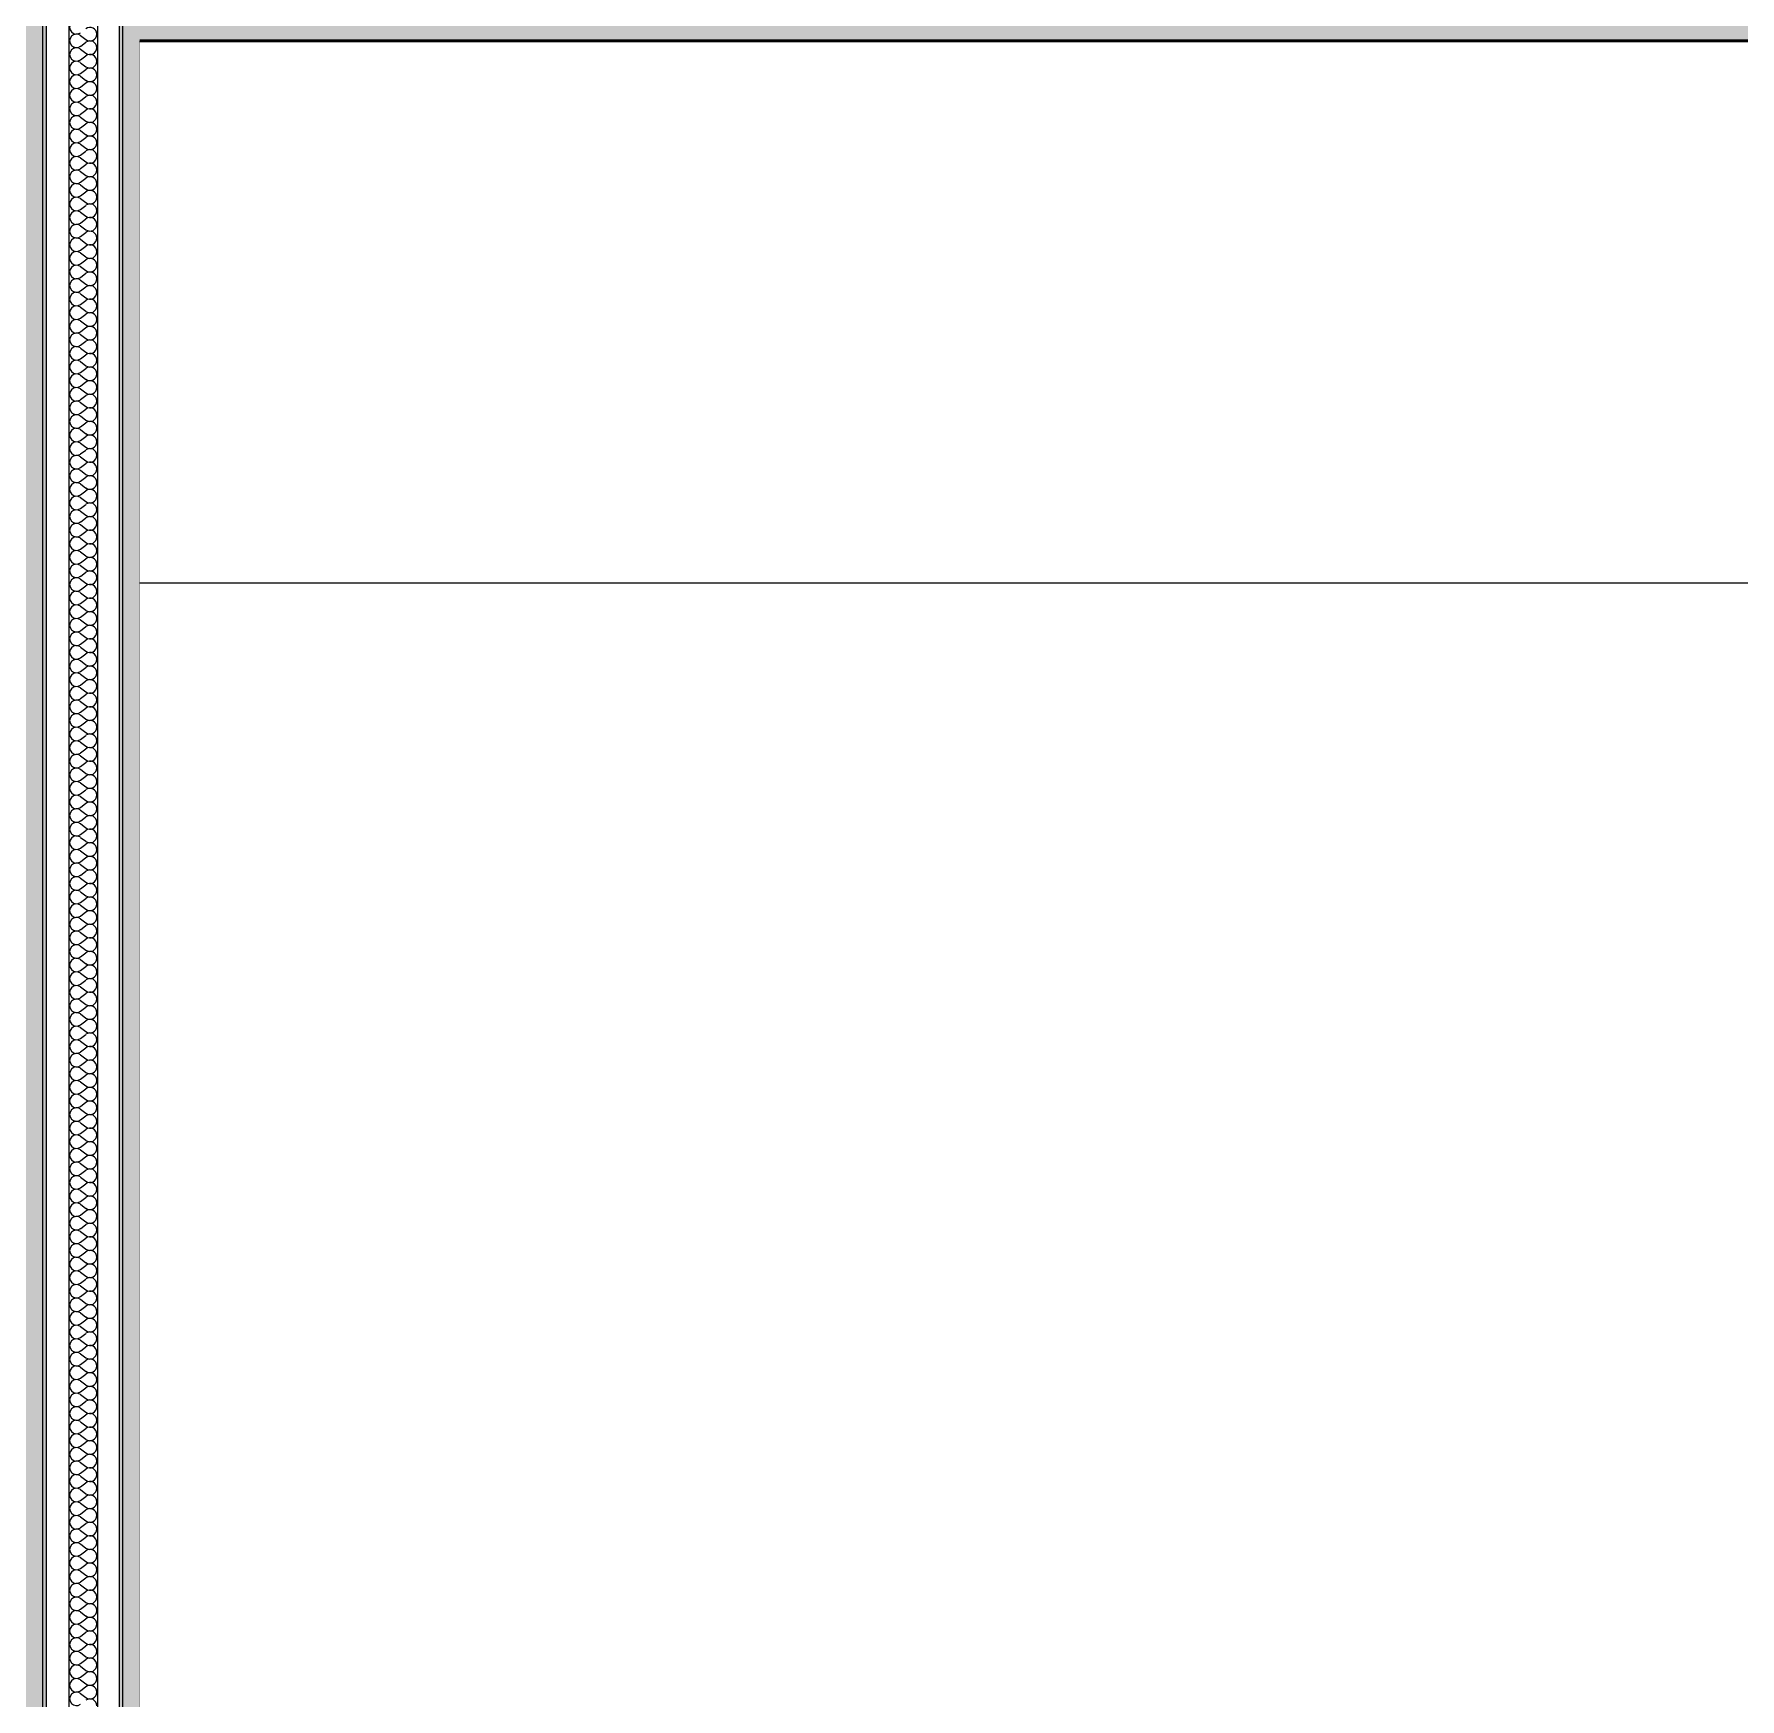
# Model space of a CAD drawing. Header units: millimetres. Extents: x -48147 to 1414029, y -496296 to 18123.
# Drawn here: x 1373690 to 1375184, y -485664 to -484206 of the extents above; entities that cross this region are included whole.
import ezdxf

# ---------------------------------------------------------------- set-up
doc = ezdxf.new("R2010")
doc.units = ezdxf.units.MM
doc.header["$MEASUREMENT"] = 0
doc.linetypes.add('Wipeout_Contour', pattern=[1000, 0, -1000])
for name, color, linetype in [('New_A-20-M_Ceiling', 7, 'Continuous'), ('New_A-25-M_Wall_Int', 7, 'Continuous'), ('New_ArchiCAD Doors', 7, 'Continuous')]:
    doc.layers.add(name, color=color, linetype=linetype)
for name, color, linetype, lineweight, true_color in [('New_A-20-M_Ceiling_Pen_No__107', 7, 'Continuous', 15, 0xa6a6a6), ('New_A-20-M_Ceiling_Pen_No__29', 7, 'Continuous', 50, 0x2a2a2a), ('New_A-25-M_Wall_Int_Pen_No__107', 7, 'Continuous', 15, 0xa6a6a6)]:
    doc.layers.add(name, color=color, linetype=linetype, lineweight=lineweight, true_color=true_color)
doc.layers.add('New_A-25-M_Wall_Int_Pen_No__1', color=7, linetype='Continuous', lineweight=13)
doc.layers.add('New_ArchiCAD Doors_Pen_No__87', color=8, linetype='Continuous', lineweight=20)

# ---------------------------------------------------------------- blocks, each defined once
blk = doc.blocks.new('*X106', base_point=(1372879, -490836.7))
at = {"layer": 'New_A-25-M_Wall_Int_Pen_No__107', "linetype": 'Continuous'}
for p, q in [((1373730.9, -484207), (1373735.7, -484210.5)), ((1373730.9, -484216.5), (1373735.7, -484212.9)), ((1373730.9, -484218.9), (1373735.7, -484222.4)), ((1373730.9, -484228.4), (1373735.7, -484224.8)), ((1373730.9, -484230.8), (1373735.7, -484234.4)), ((1373730.9, -484240.3), (1373735.7, -484236.7)), ((1373730.9, -484242.7), (1373735.7, -484246.3)), ((1373730.9, -484252.2), (1373735.7, -484248.6)), ((1373730.9, -484254.6), (1373735.7, -484258.2)), ((1373730.9, -484264.1), (1373735.7, -484260.5)), ((1373730.9, -484266.5), (1373735.7, -484270.1)), ((1373730.9, -484276), (1373735.7, -484272.4)), ((1373730.9, -484278.4), (1373735.7, -484282)), ((1373730.9, -484287.9), (1373735.7, -484284.4)), ((1373730.9, -484290.3), (1373735.7, -484293.9)), ((1373730.9, -484299.8), (1373735.7, -484296.3)), ((1373730.9, -484302.2), (1373735.7, -484305.8)), ((1373730.9, -484311.7), (1373735.7, -484308.2)), ((1373730.9, -484314.1), (1373735.7, -484317.7)), ((1373730.9, -484323.6), (1373735.7, -484320.1)), ((1373730.9, -484326), (1373735.7, -484329.6)), ((1373730.9, -484335.5), (1373735.7, -484332)), ((1373730.9, -484337.9), (1373735.7, -484341.5)), ((1373730.9, -484347.4), (1373735.7, -484343.9)), ((1373730.9, -484349.8), (1373735.7, -484353.4)), ((1373730.9, -484359.4), (1373735.7, -484355.8)), ((1373730.9, -484361.7), (1373735.7, -484365.3)), ((1373730.9, -484371.3), (1373735.7, -484367.7)), ((1373730.9, -484373.6), (1373735.7, -484377.2)), ((1373730.9, -484383.2), (1373735.7, -484379.6)), ((1373730.9, -484385.5), (1373735.7, -484389.1)), ((1373730.9, -484395.1), (1373735.7, -484391.5)), ((1373730.9, -484397.4), (1373735.7, -484401)), ((1373730.9, -484407), (1373735.7, -484403.4)), ((1373730.9, -484409.4), (1373735.7, -484412.9)), ((1373730.9, -484418.9), (1373735.7, -484415.3)), ((1373730.9, -484421.3), (1373735.7, -484424.8)), ((1373730.9, -484430.8), (1373735.7, -484427.2)), ((1373730.9, -484433.2), (1373735.7, -484436.7)), ((1373730.9, -484442.7), (1373735.7, -484439.1)), ((1373730.9, -484445.1), (1373735.7, -484448.6)), ((1373730.9, -484454.6), (1373735.7, -484451)), ((1373730.9, -484457), (1373735.7, -484460.5)), ((1373730.9, -484466.5), (1373735.7, -484462.9)), ((1373730.9, -484468.9), (1373735.7, -484472.4)), ((1373730.9, -484478.4), (1373735.7, -484474.8)), ((1373730.9, -484480.8), (1373735.7, -484484.4)), ((1373730.9, -484490.3), (1373735.7, -484486.7)), ((1373730.9, -484492.7), (1373735.7, -484496.3)), ((1373730.9, -484502.2), (1373735.7, -484498.6)), ((1373730.9, -484504.6), (1373735.7, -484508.2)), ((1373730.9, -484514.1), (1373735.7, -484510.5)), ((1373730.9, -484516.5), (1373735.7, -484520.1)), ((1373730.9, -484526), (1373735.7, -484522.4)), ((1373730.9, -484528.4), (1373735.7, -484532)), ((1373730.9, -484537.9), (1373735.7, -484534.4)), ((1373730.9, -484540.3), (1373735.7, -484543.9)), ((1373730.9, -484549.8), (1373735.7, -484546.3)), ((1373730.9, -484552.2), (1373735.7, -484555.8)), ((1373730.9, -484561.7), (1373735.7, -484558.2)), ((1373730.9, -484564.1), (1373735.7, -484567.7)), ((1373730.9, -484573.6), (1373735.7, -484570.1)), ((1373730.9, -484576), (1373735.7, -484579.6)), ((1373730.9, -484585.5), (1373735.7, -484582)), ((1373730.9, -484587.9), (1373735.7, -484591.5)), ((1373730.9, -484597.4), (1373735.7, -484593.9)), ((1373730.9, -484599.8), (1373735.7, -484603.4)), ((1373730.9, -484609.4), (1373735.7, -484605.8)), ((1373730.9, -484611.7), (1373735.7, -484615.3)), ((1373730.9, -484621.3), (1373735.7, -484617.7)), ((1373730.9, -484623.6), (1373735.7, -484627.2)), ((1373730.9, -484633.2), (1373735.7, -484629.6)), ((1373730.9, -484635.5), (1373735.7, -484639.1)), ((1373730.9, -484645.1), (1373735.7, -484641.5)), ((1373730.9, -484647.4), (1373735.7, -484651)), ((1373730.9, -484657), (1373735.7, -484653.4)), ((1373730.9, -484659.4), (1373735.7, -484662.9)), ((1373730.9, -484668.9), (1373735.7, -484665.3)), ((1373730.9, -484671.3), (1373735.7, -484674.8)), ((1373730.9, -484680.8), (1373735.7, -484677.2)), ((1373730.9, -484683.2), (1373735.7, -484686.7)), ((1373730.9, -484692.7), (1373735.7, -484689.1)), ((1373730.9, -484695.1), (1373735.7, -484698.6)), ((1373730.9, -484704.6), (1373735.7, -484701)), ((1373730.9, -484707), (1373735.7, -484710.5)), ((1373730.9, -484716.5), (1373735.7, -484712.9)), ((1373730.9, -484718.9), (1373735.7, -484722.4)), ((1373730.9, -484728.4), (1373735.7, -484724.8)), ((1373730.9, -484730.8), (1373735.7, -484734.4)), ((1373730.9, -484740.3), (1373735.7, -484736.7)), ((1373730.9, -484742.7), (1373735.7, -484746.3)), ((1373730.9, -484752.2), (1373735.7, -484748.6)), ((1373730.9, -484754.6), (1373735.7, -484758.2)), ((1373730.9, -484764.1), (1373735.7, -484760.5)), ((1373730.9, -484766.5), (1373735.7, -484770.1)), ((1373730.9, -484776), (1373735.7, -484772.4)), ((1373730.9, -484778.4), (1373735.7, -484782)), ((1373730.9, -484787.9), (1373735.7, -484784.4)), ((1373730.9, -484790.3), (1373735.7, -484793.9)), ((1373730.9, -484799.8), (1373735.7, -484796.3)), ((1373730.9, -484802.2), (1373735.7, -484805.8)), ((1373730.9, -484811.7), (1373735.7, -484808.2)), ((1373730.9, -484814.1), (1373735.7, -484817.7)), ((1373730.9, -484823.6), (1373735.7, -484820.1)), ((1373730.9, -484826), (1373735.7, -484829.6)), ((1373730.9, -484835.5), (1373735.7, -484832)), ((1373730.9, -484837.9), (1373735.7, -484841.5)), ((1373730.9, -484847.4), (1373735.7, -484843.9)), ((1373730.9, -484849.8), (1373735.7, -484853.4)), ((1373730.9, -484859.4), (1373735.7, -484855.8)), ((1373730.9, -484861.7), (1373735.7, -484865.3)), ((1373730.9, -484871.3), (1373735.7, -484867.7)), ((1373730.9, -484873.6), (1373735.7, -484877.2)), ((1373730.9, -484883.2), (1373735.7, -484879.6)), ((1373730.9, -484885.5), (1373735.7, -484889.1)), ((1373730.9, -484895.1), (1373735.7, -484891.5)), ((1373730.9, -484897.4), (1373735.7, -484901)), ((1373730.9, -484907), (1373735.7, -484903.4)), ((1373730.9, -484909.4), (1373735.7, -484912.9)), ((1373730.9, -484918.9), (1373735.7, -484915.3)), ((1373730.9, -484921.3), (1373735.7, -484924.8)), ((1373730.9, -484930.8), (1373735.7, -484927.2)), ((1373730.9, -484933.2), (1373735.7, -484936.7)), ((1373730.9, -484942.7), (1373735.7, -484939.1)), ((1373730.9, -484945.1), (1373735.7, -484948.6)), ((1373730.9, -484954.6), (1373735.7, -484951)), ((1373730.9, -484957), (1373735.7, -484960.5)), ((1373730.9, -484966.5), (1373735.7, -484962.9)), ((1373730.9, -484968.9), (1373735.7, -484972.4)), ((1373730.9, -484978.4), (1373735.7, -484974.8)), ((1373730.9, -484980.8), (1373735.7, -484984.4)), ((1373730.9, -484990.3), (1373735.7, -484986.7)), ((1373730.9, -484992.7), (1373735.7, -484996.3)), ((1373730.9, -485002.2), (1373735.7, -484998.6)), ((1373730.9, -485004.6), (1373735.7, -485008.2)), ((1373730.9, -485014.1), (1373735.7, -485010.5)), ((1373730.9, -485016.5), (1373735.7, -485020.1)), ((1373730.9, -485026), (1373735.7, -485022.4)), ((1373730.9, -485028.4), (1373735.7, -485032)), ((1373730.9, -485037.9), (1373735.7, -485034.4)), ((1373730.9, -485040.3), (1373735.7, -485043.9)), ((1373730.9, -485049.8), (1373735.7, -485046.3)), ((1373730.9, -485052.2), (1373735.7, -485055.8)), ((1373730.9, -485061.7), (1373735.7, -485058.2)), ((1373730.9, -485064.1), (1373735.7, -485067.7)), ((1373730.9, -485073.6), (1373735.7, -485070.1)), ((1373730.9, -485076), (1373735.7, -485079.6)), ((1373730.9, -485085.5), (1373735.7, -485082)), ((1373730.9, -485087.9), (1373735.7, -485091.5)), ((1373730.9, -485097.4), (1373735.7, -485093.9)), ((1373730.9, -485099.8), (1373735.7, -485103.4)), ((1373730.9, -485109.4), (1373735.7, -485105.8)), ((1373730.9, -485111.7), (1373735.7, -485115.3)), ((1373730.9, -485121.3), (1373735.7, -485117.7)), ((1373730.9, -485123.6), (1373735.7, -485127.2)), ((1373730.9, -485133.2), (1373735.7, -485129.6)), ((1373730.9, -485135.5), (1373735.7, -485139.1)), ((1373730.9, -485145.1), (1373735.7, -485141.5)), ((1373730.9, -485147.4), (1373735.7, -485151)), ((1373730.9, -485157), (1373735.7, -485153.4)), ((1373730.9, -485159.4), (1373735.7, -485162.9)), ((1373730.9, -485168.9), (1373735.7, -485165.3)), ((1373730.9, -485171.3), (1373735.7, -485174.8)), ((1373730.9, -485180.8), (1373735.7, -485177.2)), ((1373730.9, -485183.2), (1373735.7, -485186.7)), ((1373730.9, -485192.7), (1373735.7, -485189.1)), ((1373730.9, -485195.1), (1373735.7, -485198.6)), ((1373730.9, -485204.6), (1373735.7, -485201)), ((1373730.9, -485207), (1373735.7, -485210.5)), ((1373730.9, -485216.5), (1373735.7, -485212.9)), ((1373730.9, -485218.9), (1373735.7, -485222.4)), ((1373730.9, -485228.4), (1373735.7, -485224.8)), ((1373730.9, -485230.8), (1373735.7, -485234.4)), ((1373730.9, -485240.3), (1373735.7, -485236.7)), ((1373730.9, -485242.7), (1373735.7, -485246.3)), ((1373730.9, -485252.2), (1373735.7, -485248.6)), ((1373730.9, -485254.6), (1373735.7, -485258.2)), ((1373730.9, -485264.1), (1373735.7, -485260.5)), ((1373730.9, -485266.5), (1373735.7, -485270.1)), ((1373730.9, -485276), (1373735.7, -485272.4)), ((1373730.9, -485278.4), (1373735.7, -485282)), ((1373730.9, -485287.9), (1373735.7, -485284.4)), ((1373730.9, -485290.3), (1373735.7, -485293.9)), ((1373730.9, -485299.8), (1373735.7, -485296.3)), ((1373730.9, -485302.2), (1373735.7, -485305.8)), ((1373730.9, -485311.7), (1373735.7, -485308.2)), ((1373730.9, -485314.1), (1373735.7, -485317.7)), ((1373730.9, -485323.6), (1373735.7, -485320.1)), ((1373730.9, -485326), (1373735.7, -485329.6)), ((1373730.9, -485335.5), (1373735.7, -485332)), ((1373730.9, -485337.9), (1373735.7, -485341.5)), ((1373730.9, -485347.4), (1373735.7, -485343.9)), ((1373730.9, -485349.8), (1373735.7, -485353.4)), ((1373730.9, -485359.4), (1373735.7, -485355.8)), ((1373730.9, -485361.7), (1373735.7, -485365.3)), ((1373730.9, -485371.3), (1373735.7, -485367.7)), ((1373730.9, -485373.6), (1373735.7, -485377.2)), ((1373730.9, -485383.2), (1373735.7, -485379.6)), ((1373730.9, -485385.5), (1373735.7, -485389.1)), ((1373730.9, -485395.1), (1373735.7, -485391.5)), ((1373730.9, -485397.4), (1373735.7, -485401)), ((1373730.9, -485407), (1373735.7, -485403.4)), ((1373730.9, -485409.4), (1373735.7, -485412.9)), ((1373730.9, -485418.9), (1373735.7, -485415.3)), ((1373730.9, -485421.3), (1373735.7, -485424.8)), ((1373730.9, -485430.8), (1373735.7, -485427.2)), ((1373730.9, -485433.2), (1373735.7, -485436.7)), ((1373730.9, -485442.7), (1373735.7, -485439.1)), ((1373730.9, -485445.1), (1373735.7, -485448.6)), ((1373730.9, -485454.6), (1373735.7, -485451)), ((1373730.9, -485457), (1373735.7, -485460.5)), ((1373730.9, -485466.5), (1373735.7, -485462.9)), ((1373730.9, -485468.9), (1373735.7, -485472.4)), ((1373730.9, -485478.4), (1373735.7, -485474.8)), ((1373730.9, -485480.8), (1373735.7, -485484.4)), ((1373730.9, -485490.3), (1373735.7, -485486.7)), ((1373730.9, -485492.7), (1373735.7, -485496.3)), ((1373730.9, -485502.2), (1373735.7, -485498.6)), ((1373730.9, -485504.6), (1373735.7, -485508.2)), ((1373730.9, -485514.1), (1373735.7, -485510.5)), ((1373730.9, -485516.5), (1373735.7, -485520.1)), ((1373730.9, -485526), (1373735.7, -485522.4)), ((1373730.9, -485528.4), (1373735.7, -485532)), ((1373730.9, -485537.9), (1373735.7, -485534.4)), ((1373730.9, -485540.3), (1373735.7, -485543.9)), ((1373730.9, -485549.8), (1373735.7, -485546.3)), ((1373730.9, -485552.2), (1373735.7, -485555.8)), ((1373730.9, -485561.7), (1373735.7, -485558.2)), ((1373730.9, -485564.1), (1373735.7, -485567.7)), ((1373730.9, -485573.6), (1373735.7, -485570.1)), ((1373730.9, -485576), (1373735.7, -485579.6)), ((1373730.9, -485585.5), (1373735.7, -485582)), ((1373730.9, -485587.9), (1373735.7, -485591.5)), ((1373730.9, -485597.4), (1373735.7, -485593.9)), ((1373730.9, -485599.8), (1373735.7, -485603.4)), ((1373730.9, -485609.4), (1373735.7, -485605.8)), ((1373730.9, -485611.7), (1373735.7, -485615.3)), ((1373730.9, -485621.3), (1373735.7, -485617.7)), ((1373730.9, -485623.6), (1373735.7, -485627.2)), ((1373730.9, -485633.2), (1373735.7, -485629.6)), ((1373730.9, -485635.5), (1373735.7, -485639.1)), ((1373730.9, -485645.1), (1373735.7, -485641.5)), ((1373730.9, -485647.4), (1373735.7, -485651)), ((1373730.9, -485657), (1373735.7, -485653.4)), ((1373730.9, -485659.4), (1373735.7, -485662.9))]:
    blk.add_line(p, q, dxfattribs=at)
for centre, start, end in [((1373727.4, -484199.8), 53.1301, 306.8699), ((1373727.4, -484211.7), 53.1301, 306.8699), ((1373739.3, -484205.8), 0, 126.8699), ((1373739.3, -484205.8), 233.1301, 0), ((1373727.4, -484223.6), 53.1301, 306.8699), ((1373739.3, -484217.7), 0, 126.8699), ((1373739.3, -484217.7), 233.1301, 0), ((1373727.4, -484235.5), 53.1301, 306.8699), ((1373739.3, -484229.6), 0, 126.8699), ((1373739.3, -484229.6), 233.1301, 0), ((1373739.3, -484241.5), 0, 126.8699), ((1373727.4, -484247.4), 53.1301, 306.8699), ((1373739.3, -484241.5), 233.1301, 0), ((1373739.3, -484253.4), 0, 126.8699), ((1373727.4, -484259.4), 53.1301, 306.8699), ((1373727.4, -484271.3), 53.1301, 306.8699), ((1373739.3, -484253.4), 233.1301, 0), ((1373739.3, -484265.3), 0, 126.8699), ((1373739.3, -484265.3), 233.1301, 0), ((1373727.4, -484283.2), 53.1301, 306.8699), ((1373739.3, -484277.2), 0, 126.8699), ((1373739.3, -484277.2), 233.1301, 0), ((1373727.4, -484295.1), 53.1301, 306.8699), ((1373739.3, -484289.1), 0, 126.8699), ((1373739.3, -484289.1), 233.1301, 0), ((1373739.3, -484301), 0, 126.8699), ((1373727.4, -484307), 53.1301, 306.8699), ((1373739.3, -484301), 233.1301, 0), ((1373739.3, -484312.9), 0, 126.8699), ((1373727.4, -484318.9), 53.1301, 306.8699), ((1373727.4, -484330.8), 53.1301, 306.8699), ((1373739.3, -484312.9), 233.1301, 0), ((1373739.3, -484324.8), 0, 126.8699), ((1373739.3, -484324.8), 233.1301, 0), ((1373727.4, -484342.7), 53.1301, 306.8699), ((1373739.3, -484336.7), 0, 126.8699), ((1373739.3, -484336.7), 233.1301, 0), ((1373727.4, -484354.6), 53.1301, 306.8699), ((1373739.3, -484348.6), 0, 126.8699), ((1373739.3, -484348.6), 233.1301, 0), ((1373739.3, -484360.5), 0, 126.8699), ((1373727.4, -484366.5), 53.1301, 306.8699), ((1373739.3, -484360.5), 233.1301, 0), ((1373739.3, -484372.4), 0, 126.8699), ((1373727.4, -484378.4), 53.1301, 306.8699), ((1373727.4, -484390.3), 53.1301, 306.8699), ((1373739.3, -484372.4), 233.1301, 0), ((1373739.3, -484384.4), 0, 126.8699), ((1373739.3, -484384.4), 233.1301, 0), ((1373727.4, -484402.2), 53.1301, 306.8699), ((1373739.3, -484396.3), 0, 126.8699), ((1373739.3, -484396.3), 233.1301, 0), ((1373727.4, -484414.1), 53.1301, 306.8699), ((1373739.3, -484408.2), 0, 126.8699), ((1373739.3, -484408.2), 233.1301, 0), ((1373739.3, -484420.1), 0, 126.8699), ((1373727.4, -484426), 53.1301, 306.8699), ((1373739.3, -484420.1), 233.1301, 0), ((1373739.3, -484432), 0, 126.8699), ((1373727.4, -484437.9), 53.1301, 306.8699), ((1373727.4, -484449.8), 53.1301, 306.8699), ((1373739.3, -484432), 233.1301, 0), ((1373739.3, -484443.9), 0, 126.8699), ((1373739.3, -484443.9), 233.1301, 0), ((1373727.4, -484461.7), 53.1301, 306.8699), ((1373739.3, -484455.8), 0, 126.8699), ((1373739.3, -484455.8), 233.1301, 0), ((1373727.4, -484473.6), 53.1301, 306.8699), ((1373739.3, -484467.7), 0, 126.8699), ((1373739.3, -484467.7), 233.1301, 0), ((1373739.3, -484479.6), 0, 126.8699), ((1373727.4, -484485.5), 53.1301, 306.8699), ((1373739.3, -484479.6), 233.1301, 0), ((1373739.3, -484491.5), 0, 126.8699), ((1373727.4, -484497.4), 53.1301, 306.8699), ((1373727.4, -484509.4), 53.1301, 306.8699), ((1373739.3, -484491.5), 233.1301, 0), ((1373739.3, -484503.4), 0, 126.8699), ((1373739.3, -484503.4), 233.1301, 0), ((1373727.4, -484521.3), 53.1301, 306.8699), ((1373739.3, -484515.3), 0, 126.8699), ((1373739.3, -484515.3), 233.1301, 0), ((1373727.4, -484533.2), 53.1301, 306.8699), ((1373739.3, -484527.2), 0, 126.8699), ((1373739.3, -484527.2), 233.1301, 0), ((1373739.3, -484539.1), 0, 126.8699), ((1373727.4, -484545.1), 53.1301, 306.8699), ((1373739.3, -484539.1), 233.1301, 0), ((1373739.3, -484551), 0, 126.8699), ((1373727.4, -484557), 53.1301, 306.8699), ((1373727.4, -484568.9), 53.1301, 306.8699), ((1373739.3, -484551), 233.1301, 0), ((1373739.3, -484562.9), 0, 126.8699), ((1373739.3, -484562.9), 233.1301, 0), ((1373727.4, -484580.8), 53.1301, 306.8699), ((1373739.3, -484574.8), 0, 126.8699), ((1373739.3, -484574.8), 233.1301, 0), ((1373727.4, -484592.7), 53.1301, 306.8699), ((1373739.3, -484586.7), 0, 126.8699), ((1373739.3, -484586.7), 233.1301, 0), ((1373739.3, -484598.6), 0, 126.8699), ((1373727.4, -484604.6), 53.1301, 306.8699), ((1373739.3, -484598.6), 233.1301, 0), ((1373739.3, -484610.5), 0, 126.8699), ((1373727.4, -484616.5), 53.1301, 306.8699), ((1373727.4, -484628.4), 53.1301, 306.8699), ((1373739.3, -484610.5), 233.1301, 0), ((1373739.3, -484622.4), 0, 126.8699), ((1373739.3, -484622.4), 233.1301, 0), ((1373727.4, -484640.3), 53.1301, 306.8699), ((1373739.3, -484634.4), 0, 126.8699), ((1373739.3, -484634.4), 233.1301, 0), ((1373727.4, -484652.2), 53.1301, 306.8699), ((1373739.3, -484646.3), 0, 126.8699), ((1373739.3, -484646.3), 233.1301, 0), ((1373739.3, -484658.2), 0, 126.8699), ((1373727.4, -484664.1), 53.1301, 306.8699), ((1373739.3, -484658.2), 233.1301, 0), ((1373739.3, -484670.1), 0, 126.8699), ((1373727.4, -484676), 53.1301, 306.8699), ((1373727.4, -484687.9), 53.1301, 306.8699), ((1373739.3, -484670.1), 233.1301, 0), ((1373739.3, -484682), 0, 126.8699), ((1373739.3, -484682), 233.1301, 0), ((1373727.4, -484699.8), 53.1301, 306.8699), ((1373739.3, -484693.9), 0, 126.8699), ((1373739.3, -484693.9), 233.1301, 0), ((1373727.4, -484711.7), 53.1301, 306.8699), ((1373739.3, -484705.8), 0, 126.8699), ((1373739.3, -484705.8), 233.1301, 0), ((1373739.3, -484717.7), 0, 126.8699), ((1373727.4, -484723.6), 53.1301, 306.8699), ((1373739.3, -484717.7), 233.1301, 0), ((1373739.3, -484729.6), 0, 126.8699), ((1373727.4, -484735.5), 53.1301, 306.8699), ((1373727.4, -484747.4), 53.1301, 306.8699), ((1373739.3, -484729.6), 233.1301, 0), ((1373739.3, -484741.5), 0, 126.8699), ((1373739.3, -484741.5), 233.1301, 0), ((1373727.4, -484759.4), 53.1301, 306.8699), ((1373739.3, -484753.4), 0, 126.8699), ((1373739.3, -484753.4), 233.1301, 0), ((1373727.4, -484771.3), 53.1301, 306.8699), ((1373739.3, -484765.3), 0, 126.8699), ((1373739.3, -484765.3), 233.1301, 0), ((1373739.3, -484777.2), 0, 126.8699), ((1373727.4, -484783.2), 53.1301, 306.8699), ((1373739.3, -484777.2), 233.1301, 0), ((1373739.3, -484789.1), 0, 126.8699), ((1373727.4, -484795.1), 53.1301, 306.8699), ((1373727.4, -484807), 53.1301, 306.8699), ((1373739.3, -484789.1), 233.1301, 0), ((1373739.3, -484801), 0, 126.8699), ((1373739.3, -484801), 233.1301, 0), ((1373727.4, -484818.9), 53.1301, 306.8699), ((1373739.3, -484812.9), 0, 126.8699), ((1373739.3, -484812.9), 233.1301, 0), ((1373727.4, -484830.8), 53.1301, 306.8699), ((1373739.3, -484824.8), 0, 126.8699), ((1373739.3, -484824.8), 233.1301, 0), ((1373739.3, -484836.7), 0, 126.8699), ((1373727.4, -484842.7), 53.1301, 306.8699), ((1373739.3, -484836.7), 233.1301, 0), ((1373739.3, -484848.6), 0, 126.8699), ((1373727.4, -484854.6), 53.1301, 306.8699), ((1373727.4, -484866.5), 53.1301, 306.8699), ((1373739.3, -484848.6), 233.1301, 0), ((1373739.3, -484860.5), 0, 126.8699), ((1373739.3, -484860.5), 233.1301, 0), ((1373727.4, -484878.4), 53.1301, 306.8699), ((1373739.3, -484872.4), 0, 126.8699), ((1373739.3, -484872.4), 233.1301, 0), ((1373739.3, -484884.4), 0, 126.8699), ((1373727.4, -484890.3), 53.1301, 306.8699), ((1373739.3, -484884.4), 233.1301, 0), ((1373739.3, -484896.3), 0, 126.8699), ((1373727.4, -484902.2), 53.1301, 306.8699), ((1373727.4, -484914.1), 53.1301, 306.8699), ((1373739.3, -484896.3), 233.1301, 0), ((1373739.3, -484908.2), 0, 126.8699), ((1373739.3, -484908.2), 233.1301, 0), ((1373727.4, -484926), 53.1301, 306.8699), ((1373739.3, -484920.1), 0, 126.8699), ((1373739.3, -484920.1), 233.1301, 0), ((1373727.4, -484937.9), 53.1301, 306.8699), ((1373739.3, -484932), 0, 126.8699), ((1373739.3, -484932), 233.1301, 0), ((1373739.3, -484943.9), 0, 126.8699), ((1373727.4, -484949.8), 53.1301, 306.8699), ((1373739.3, -484943.9), 233.1301, 0), ((1373739.3, -484955.8), 0, 126.8699), ((1373727.4, -484961.7), 53.1301, 306.8699), ((1373727.4, -484973.6), 53.1301, 306.8699), ((1373739.3, -484955.8), 233.1301, 0), ((1373739.3, -484967.7), 0, 126.8699), ((1373739.3, -484967.7), 233.1301, 0), ((1373727.4, -484985.5), 53.1301, 306.8699), ((1373739.3, -484979.6), 0, 126.8699), ((1373739.3, -484979.6), 233.1301, 0), ((1373727.4, -484997.4), 53.1301, 306.8699), ((1373739.3, -484991.5), 0, 126.8699), ((1373739.3, -484991.5), 233.1301, 0), ((1373739.3, -485003.4), 0, 126.8699), ((1373727.4, -485009.4), 53.1301, 306.8699), ((1373739.3, -485003.4), 233.1301, 0), ((1373739.3, -485015.3), 0, 126.8699), ((1373727.4, -485021.3), 53.1301, 306.8699), ((1373727.4, -485033.2), 53.1301, 306.8699), ((1373739.3, -485015.3), 233.1301, 0), ((1373739.3, -485027.2), 0, 126.8699), ((1373739.3, -485027.2), 233.1301, 0), ((1373727.4, -485045.1), 53.1301, 306.8699), ((1373739.3, -485039.1), 0, 126.8699), ((1373739.3, -485039.1), 233.1301, 0), ((1373727.4, -485057), 53.1301, 306.8699), ((1373739.3, -485051), 0, 126.8699), ((1373739.3, -485051), 233.1301, 0), ((1373739.3, -485062.9), 0, 126.8699), ((1373727.4, -485068.9), 53.1301, 306.8699), ((1373739.3, -485062.9), 233.1301, 0), ((1373739.3, -485074.8), 0, 126.8699), ((1373727.4, -485080.8), 53.1301, 306.8699), ((1373727.4, -485092.7), 53.1301, 306.8699), ((1373739.3, -485074.8), 233.1301, 0), ((1373739.3, -485086.7), 0, 126.8699), ((1373739.3, -485086.7), 233.1301, 0), ((1373727.4, -485104.6), 53.1301, 306.8699), ((1373739.3, -485098.6), 0, 126.8699), ((1373739.3, -485098.6), 233.1301, 0), ((1373727.4, -485116.5), 53.1301, 306.8699), ((1373739.3, -485110.5), 0, 126.8699), ((1373739.3, -485110.5), 233.1301, 0), ((1373739.3, -485122.4), 0, 126.8699), ((1373727.4, -485128.4), 53.1301, 306.8699), ((1373739.3, -485122.4), 233.1301, 0), ((1373739.3, -485134.4), 0, 126.8699), ((1373727.4, -485140.3), 53.1301, 306.8699), ((1373727.4, -485152.2), 53.1301, 306.8699), ((1373739.3, -485134.4), 233.1301, 0), ((1373739.3, -485146.3), 0, 126.8699), ((1373739.3, -485146.3), 233.1301, 0), ((1373727.4, -485164.1), 53.1301, 306.8699), ((1373739.3, -485158.2), 0, 126.8699), ((1373739.3, -485158.2), 233.1301, 0), ((1373727.4, -485176), 53.1301, 306.8699), ((1373739.3, -485170.1), 0, 126.8699), ((1373739.3, -485170.1), 233.1301, 0), ((1373739.3, -485182), 0, 126.8699), ((1373727.4, -485187.9), 53.1301, 306.8699), ((1373739.3, -485182), 233.1301, 0), ((1373739.3, -485193.9), 0, 126.8699), ((1373727.4, -485199.8), 53.1301, 306.8699), ((1373727.4, -485211.7), 53.1301, 306.8699), ((1373739.3, -485193.9), 233.1301, 0), ((1373739.3, -485205.8), 0, 126.8699), ((1373739.3, -485205.8), 233.1301, 0), ((1373727.4, -485223.6), 53.1301, 306.8699), ((1373739.3, -485217.7), 0, 126.8699), ((1373739.3, -485217.7), 233.1301, 0), ((1373727.4, -485235.5), 53.1301, 306.8699), ((1373739.3, -485229.6), 0, 126.8699), ((1373739.3, -485229.6), 233.1301, 0), ((1373739.3, -485241.5), 0, 126.8699), ((1373727.4, -485247.4), 53.1301, 306.8699), ((1373739.3, -485241.5), 233.1301, 0), ((1373739.3, -485253.4), 0, 126.8699), ((1373727.4, -485259.4), 53.1301, 306.8699), ((1373727.4, -485271.3), 53.1301, 306.8699), ((1373739.3, -485253.4), 233.1301, 0), ((1373739.3, -485265.3), 0, 126.8699), ((1373739.3, -485265.3), 233.1301, 0), ((1373727.4, -485283.2), 53.1301, 306.8699), ((1373739.3, -485277.2), 0, 126.8699), ((1373739.3, -485277.2), 233.1301, 0), ((1373727.4, -485295.1), 53.1301, 306.8699), ((1373739.3, -485289.1), 0, 126.8699), ((1373739.3, -485289.1), 233.1301, 0), ((1373739.3, -485301), 0, 126.8699), ((1373727.4, -485307), 53.1301, 306.8699), ((1373739.3, -485301), 233.1301, 0), ((1373739.3, -485312.9), 0, 126.8699), ((1373727.4, -485318.9), 53.1301, 306.8699), ((1373727.4, -485330.8), 53.1301, 306.8699), ((1373739.3, -485312.9), 233.1301, 0), ((1373739.3, -485324.8), 0, 126.8699), ((1373739.3, -485324.8), 233.1301, 0), ((1373727.4, -485342.7), 53.1301, 306.8699), ((1373739.3, -485336.7), 0, 126.8699), ((1373739.3, -485336.7), 233.1301, 0), ((1373727.4, -485354.6), 53.1301, 306.8699), ((1373739.3, -485348.6), 0, 126.8699), ((1373739.3, -485348.6), 233.1301, 0), ((1373739.3, -485360.5), 0, 126.8699), ((1373727.4, -485366.5), 53.1301, 306.8699), ((1373739.3, -485360.5), 233.1301, 0), ((1373739.3, -485372.4), 0, 126.8699), ((1373727.4, -485378.4), 53.1301, 306.8699), ((1373727.4, -485390.3), 53.1301, 306.8699), ((1373739.3, -485372.4), 233.1301, 0), ((1373739.3, -485384.4), 0, 126.8699), ((1373739.3, -485384.4), 233.1301, 0), ((1373727.4, -485402.2), 53.1301, 306.8699), ((1373739.3, -485396.3), 0, 126.8699), ((1373739.3, -485396.3), 233.1301, 0), ((1373727.4, -485414.1), 53.1301, 306.8699), ((1373739.3, -485408.2), 0, 126.8699), ((1373739.3, -485408.2), 233.1301, 0), ((1373739.3, -485420.1), 0, 126.8699), ((1373727.4, -485426), 53.1301, 306.8699), ((1373739.3, -485420.1), 233.1301, 0), ((1373739.3, -485432), 0, 126.8699), ((1373727.4, -485437.9), 53.1301, 306.8699), ((1373727.4, -485449.8), 53.1301, 306.8699), ((1373739.3, -485432), 233.1301, 0), ((1373739.3, -485443.9), 0, 126.8699), ((1373739.3, -485443.9), 233.1301, 0), ((1373727.4, -485461.7), 53.1301, 306.8699), ((1373739.3, -485455.8), 0, 126.8699), ((1373739.3, -485455.8), 233.1301, 0), ((1373727.4, -485473.6), 53.1301, 306.8699), ((1373739.3, -485467.7), 0, 126.8699), ((1373739.3, -485467.7), 233.1301, 0), ((1373739.3, -485479.6), 0, 126.8699), ((1373727.4, -485485.5), 53.1301, 306.8699), ((1373739.3, -485479.6), 233.1301, 0), ((1373739.3, -485491.5), 0, 126.8699), ((1373727.4, -485497.4), 53.1301, 306.8699), ((1373727.4, -485509.4), 53.1301, 306.8699), ((1373739.3, -485491.5), 233.1301, 0), ((1373739.3, -485503.4), 0, 126.8699), ((1373739.3, -485503.4), 233.1301, 0), ((1373727.4, -485521.3), 53.1301, 306.8699), ((1373739.3, -485515.3), 0, 126.8699), ((1373739.3, -485515.3), 233.1301, 0), ((1373727.4, -485533.2), 53.1301, 306.8699), ((1373739.3, -485527.2), 0, 126.8699), ((1373739.3, -485527.2), 233.1301, 0), ((1373739.3, -485539.1), 0, 126.8699), ((1373727.4, -485545.1), 53.1301, 306.8699), ((1373739.3, -485539.1), 233.1301, 0), ((1373739.3, -485551), 0, 126.8699), ((1373727.4, -485557), 53.1301, 306.8699), ((1373727.4, -485568.9), 53.1301, 306.8699), ((1373739.3, -485551), 233.1301, 0), ((1373739.3, -485562.9), 0, 126.8699), ((1373739.3, -485562.9), 233.1301, 0), ((1373727.4, -485580.8), 53.1301, 306.8699), ((1373739.3, -485574.8), 0, 126.8699), ((1373739.3, -485574.8), 233.1301, 0), ((1373727.4, -485592.7), 53.1301, 306.8699), ((1373739.3, -485586.7), 0, 126.8699), ((1373739.3, -485586.7), 233.1301, 0), ((1373739.3, -485598.6), 0, 126.8699), ((1373727.4, -485604.6), 53.1301, 306.8699), ((1373739.3, -485598.6), 233.1301, 0), ((1373739.3, -485610.5), 0, 126.8699), ((1373727.4, -485616.5), 53.1301, 306.8699), ((1373727.4, -485628.4), 53.1301, 306.8699), ((1373739.3, -485610.5), 233.1301, 0), ((1373739.3, -485622.4), 0, 126.8699), ((1373739.3, -485622.4), 233.1301, 0), ((1373727.4, -485640.3), 53.1301, 306.8699), ((1373739.3, -485634.4), 0, 126.8699), ((1373739.3, -485634.4), 233.1301, 0), ((1373727.4, -485652.2), 53.1301, 306.8699), ((1373739.3, -485646.3), 0, 126.8699), ((1373739.3, -485646.3), 233.1301, 0), ((1373739.3, -485658.2), 0, 126.8699), ((1373727.4, -485664.1), 53.1301, 306.8699), ((1373739.3, -485658.2), 233.1301, 0), ((1373739.3, -485670.1), 0, 126.8699)]:
    blk.add_arc(centre, 5.95, start, end, dxfattribs=at)
blk = doc.blocks.new('Section Elem_85_2', base_point=(1372879, -490836.7))
at = {"layer": 'New_A-25-M_Wall_Int_Pen_No__107', "linetype": 'Continuous'}
blk.add_hatch(color=256, dxfattribs=at).paths.add_polyline_path([(1373697.8, -483186.7), (1373682.8, -483186.7), (1373682.8, -487086.7), (1373697.8, -487086.7)])
at = {"layer": 'New_A-25-M_Wall_Int_Pen_No__107', "linetype": 'Continuous', "lineweight": 0, "true_color": 0x535353}
blk.add_hatch(color=251, dxfattribs=at).paths.add_polyline_path([(1373700.8, -483186.7), (1373697.8, -483186.7), (1373697.8, -487086.7), (1373700.8, -487086.7)])
at = {"layer": 'New_A-25-M_Wall_Int_Pen_No__1', "linetype": 'Continuous'}
blk.add_line((1373782.8, -484211.7), (1373782.8, -486786.7), dxfattribs=at)
at = {"color": 254, "linetype": 'Wipeout_Contour', "lineweight": 0, "ltscale": 5827441.907583813}
blk.add_wipeout([(1373720.8, -483186.7), (1373700.8, -483186.7), (1373700.8, -487086.7), (1373720.8, -487086.7)], dxfattribs=at).dxf.layer = 'New_A-25-M_Wall_Int'
at = {"layer": 'New_A-25-M_Wall_Int_Pen_No__1', "linetype": 'Continuous'}
for p, q in [((1373697.8, -483186.7), (1373697.8, -487086.7)), ((1373700.8, -483186.7), (1373700.8, -487086.7))]:
    blk.add_line(p, q, dxfattribs=at)
at = {"color": 254, "linetype": 'Wipeout_Contour', "lineweight": 0, "ltscale": 5827526.770977857}
blk.add_wipeout([(1373745.8, -483186.7), (1373720.8, -483186.7), (1373720.8, -487086.7), (1373745.8, -487086.7)], dxfattribs=at).dxf.layer = 'New_A-25-M_Wall_Int'
at = {"layer": 'New_A-25-M_Wall_Int_Pen_No__1', "linetype": 'Continuous'}
blk.add_line((1373720.8, -483186.7), (1373720.8, -487086.7), dxfattribs=at)
at = {"layer": 'New_A-25-M_Wall_Int'}
blk.add_blockref('*X106', (1372879, -490836.7), dxfattribs=at)
at = {"color": 254, "linetype": 'Wipeout_Contour', "lineweight": 0, "ltscale": 5827609.748646962}
blk.add_wipeout([(1373764.8, -483186.7), (1373745.8, -483186.7), (1373745.8, -487086.7), (1373764.8, -487086.7)], dxfattribs=at).dxf.layer = 'New_A-25-M_Wall_Int'
at = {"layer": 'New_A-25-M_Wall_Int_Pen_No__107', "linetype": 'Continuous', "lineweight": 0, "true_color": 0x535353}
blk.add_hatch(color=251, dxfattribs=at).paths.add_polyline_path([(1373767.8, -483186.7), (1373764.8, -483186.7), (1373764.8, -487086.7), (1373767.8, -487086.7)])
at = {"layer": 'New_A-25-M_Wall_Int_Pen_No__107', "linetype": 'Continuous'}
blk.add_hatch(color=256, dxfattribs=at).paths.add_polyline_path([(1373782.8, -483186.7), (1373767.8, -483186.7), (1373767.8, -487086.7), (1373782.8, -487086.7)])
at = {"layer": 'New_A-25-M_Wall_Int_Pen_No__1', "linetype": 'Continuous'}
for p, q in [((1373745.8, -483186.7), (1373745.8, -487086.7)), ((1373764.8, -483186.7), (1373764.8, -487086.7)), ((1373767.8, -483186.7), (1373767.8, -487086.7))]:
    blk.add_line(p, q, dxfattribs=at)
blk = doc.blocks.new('Section Elem_170_2', base_point=(1372879, -490836.7))
at = {"color": 254, "linetype": 'Wipeout_Contour', "lineweight": 0, "ltscale": 5834647.720647238}
blk.add_wipeout([(1377037.6, -484686.7), (1373782.8, -484686.7), (1373782.8, -486786.7), (1377037.6, -486786.7)], dxfattribs=at).dxf.layer = 'New_A-25-M_Wall_Int'
blk = doc.blocks.new('Section Elem_237_2', base_point=(1372879, -490836.7))
at = {"color": 254, "linetype": 'Wipeout_Contour', "lineweight": 0, "ltscale": 5832933.505962869}
blk.add_wipeout([(1373782.8, -484211.7), (1373782.8, -484686.7), (1377037.6, -484686.7), (1377037.6, -484211.7)], dxfattribs=at).dxf.layer = 'New_A-25-M_Wall_Int'
blk = doc.blocks.new('Section Elem_238_2', base_point=(1372879, -490836.7))
at = {"layer": 'New_ArchiCAD Doors_Pen_No__87', "linetype": 'Continuous'}
blk.add_line((1377037.6, -484686.7), (1373782.8, -484686.7), dxfattribs=at)
blk = doc.blocks.new('Section Elem_345_2', base_point=(1372879, -490836.7))
at = {"layer": 'New_A-20-M_Ceiling_Pen_No__107', "linetype": 'Continuous'}
blk.add_hatch(color=256, dxfattribs=at).paths.add_polyline_path([(1373782.8, -484186.7), (1373782.8, -484211.7), (1379533.1, -484211.7), (1379533.1, -484186.7)])
at = {"layer": 'New_A-20-M_Ceiling_Pen_No__29', "linetype": 'Continuous'}
blk.add_line((1379518.1, -484211.7), (1373782.8, -484211.7), dxfattribs=at)

msp = doc.modelspace()

# ---------------------------------------------------------------- block references
at = {"layer": 'New_A-25-M_Wall_Int'}
msp.add_blockref('Section Elem_85_2', (1372879, -490836.7), dxfattribs=at)

# ---------------------------------------------------------------- next in the draw order: block references
msp.add_blockref('Section Elem_170_2', (1372879, -490836.7), dxfattribs=at)

# ---------------------------------------------------------------- next in the draw order: block references
msp.add_blockref('Section Elem_237_2', (1372879, -490836.7), dxfattribs=at)

# ---------------------------------------------------------------- next in the draw order: block references
at = {"layer": 'New_A-20-M_Ceiling'}
msp.add_blockref('Section Elem_345_2', (1372879, -490836.7), dxfattribs=at)
at = {"layer": 'New_ArchiCAD Doors'}
msp.add_blockref('Section Elem_238_2', (1372879, -490836.7), dxfattribs=at)

doc.saveas('drawing.dxf')
